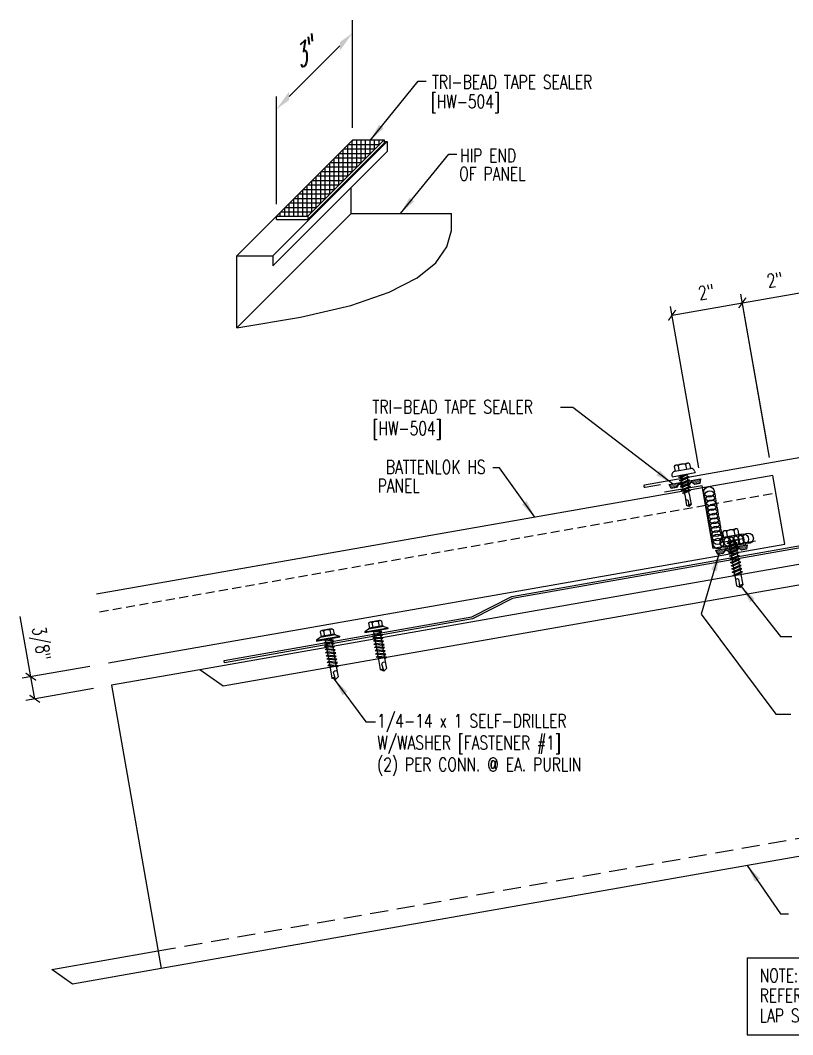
# Model space of a CAD drawing. Header units: inches. Extents: x -0.3 to 45.4, y 9.7 to 37.9.
# Drawn here: x -0.27 to 21.23, y 9.72 to 37.93 of the extents above; entities that cross this region are included whole.
import ezdxf
from ezdxf.enums import TextEntityAlignment as Align

# ---------------------------------------------------------------- set-up
doc = ezdxf.new("R2010")
doc.units = ezdxf.units.IN
doc.header["$MEASUREMENT"] = 0
doc.linetypes.add('HIDDEN', pattern=[0.375, 0.25, -0.125])
doc.linetypes.add('HIDDEN2', pattern=[0.1875, 0.125, -0.0625])
for name, color, linetype in [('CLO', 3, 'Continuous'), ('DIM', 2, 'Continuous'), ('FASTENER', 9, 'Continuous'), ('PANEL', 11, 'Continuous'), ('PURLIN', 1, 'Continuous'), ('SEALANT', 8, 'Continuous'), ('STLA', 12, 'Continuous'), ('TAPE', 8, 'Continuous'), ('TEXT', 2, 'Continuous'), ('TEXT1', 7, 'Continuous'), ('TRIM', 6, 'Continuous')]:
    doc.layers.add(name, color=color, linetype=linetype)
doc.styles.add('ROMANS', font='ROMANS.SHX', dxfattribs={"width": 0.75, "height": 0.5})
doc.styles.add('TEXT', font='SIMPLEX', dxfattribs={"width": 0.75, "height": 6})
doc.styles.add('TEXT1', font='ROMANS.shx', dxfattribs={"width": 0.75, "height": 0.375})
doc.dimstyles.new('DETAIL', dxfattribs={"dimscale": 4, "dimtxt": 0.375, "dimasz": 0.0625, "dimexe": 0.0625, "dimexo": 0.125, "dimgap": 0.0625, "dimtad": 1, "dimdec": 4, "dimzin": 3, "dimdsep": 46, "dimlunit": 4, "dimtxsty": 'TEXT1', "dimblk": 'ARCHTICK', "dimcen": 0.0625, "dimclrd": 7, "dimclre": 7, "dimclrt": 2, "dimadec": 0, "dimazin": 0, "dimtfac": 0.59375, "dimtdec": 4, "dimtmove": 0, "dimatfit": 3, "dimfxl": 0, "dimfrac": 2, "dimtolj": 1, "dimtzin": 3, "dimarcsym": 0})
doc.dimstyles.new('DETAIL$7', dxfattribs={"dimscale": 4, "dimtxt": 6, "dimasz": 0.125, "dimexe": 0.0625, "dimexo": 0.125, "dimgap": 0.0625, "dimtad": 1, "dimdec": 5, "dimzin": 3, "dimdsep": 46, "dimlunit": 4, "dimtxsty": 'TEXT', "dimblk": 'ARCHTICK', "dimcen": 0.0625, "dimclrd": 7, "dimclre": 7, "dimclrt": 2, "dimadec": 0, "dimazin": 0, "dimtfac": 0.666667, "dimtdec": 5, "dimtmove": 0, "dimatfit": 3, "dimfxl": 0, "dimfrac": 2, "dimtolj": 1, "dimtzin": 3, "dimarcsym": 0})

# ---------------------------------------------------------------- blocks, each defined once
blk = doc.blocks.new('*X4')
at = {"color": 0}
for p, q in [((-0.434, 0.135), (-0.434, 0.135)), ((-0.434, 0.123), (-0.434, 0.123)), ((-0.422, 0.141), (-0.422, 0.141)), ((-0.422, 0.129), (-0.422, 0.129)), ((-0.422, 0.117), (-0.422, 0.117)), ((-0.422, 0.105), (-0.422, 0.105)), ((-0.422, 0.094), (-0.422, 0.094)), ((-0.422, 0.082), (-0.422, 0.082)), ((-0.41, 0.135), (-0.41, 0.135)), ((-0.41, 0.123), (-0.41, 0.123)), ((-0.41, 0.111), (-0.41, 0.111)), ((-0.41, 0.1), (-0.41, 0.1)), ((-0.41, 0.088), (-0.41, 0.088)), ((-0.41, 0.076), (-0.41, 0.076)), ((-0.41, 0.064), (-0.41, 0.064)), ((-0.41, 0.053), (-0.41, 0.053)), ((-0.41, 0.041), (-0.41, 0.041)), ((-0.398, 0.141), (-0.398, 0.141)), ((-0.398, 0.129), (-0.398, 0.129)), ((-0.398, 0.117), (-0.398, 0.117)), ((-0.398, 0.105), (-0.398, 0.105)), ((-0.398, 0.094), (-0.398, 0.094)), ((-0.398, 0.082), (-0.398, 0.082)), ((-0.398, 0.07), (-0.398, 0.07)), ((-0.398, 0.059), (-0.398, 0.059)), ((-0.398, 0.047), (-0.398, 0.047)), ((-0.398, 0.035), (-0.398, 0.035)), ((-0.398, 0.023), (-0.398, 0.023)), ((-0.387, 0.135), (-0.387, 0.135)), ((-0.387, 0.123), (-0.387, 0.123)), ((-0.387, 0.111), (-0.387, 0.111)), ((-0.387, 0.1), (-0.387, 0.1)), ((-0.387, 0.088), (-0.387, 0.088)), ((-0.387, 0.076), (-0.387, 0.076)), ((-0.387, 0.064), (-0.387, 0.064)), ((-0.387, 0.053), (-0.387, 0.053)), ((-0.387, 0.041), (-0.387, 0.041)), ((-0.387, 0.029), (-0.387, 0.029)), ((-0.375, 0.141), (-0.375, 0.141)), ((-0.375, 0.129), (-0.375, 0.129)), ((-0.375, 0.117), (-0.375, 0.117)), ((-0.375, 0.105), (-0.375, 0.105)), ((-0.375, 0.094), (-0.375, 0.094)), ((-0.375, 0.082), (-0.375, 0.082)), ((-0.375, 0.07), (-0.375, 0.07)), ((-0.375, 0.059), (-0.375, 0.059)), ((-0.375, 0.047), (-0.375, 0.047)), ((-0.375, 0.035), (-0.375, 0.035)), ((-0.375, 0.023), (-0.375, 0.023)), ((-0.363, 0.135), (-0.363, 0.135)), ((-0.363, 0.123), (-0.363, 0.123)), ((-0.363, 0.111), (-0.363, 0.111)), ((-0.363, 0.1), (-0.363, 0.1)), ((-0.363, 0.088), (-0.363, 0.088)), ((-0.363, 0.076), (-0.363, 0.076)), ((-0.363, 0.064), (-0.363, 0.064)), ((-0.363, 0.053), (-0.363, 0.053)), ((-0.363, 0.041), (-0.363, 0.041)), ((-0.363, 0.029), (-0.363, 0.029)), ((-0.352, 0.141), (-0.352, 0.141)), ((-0.352, 0.129), (-0.352, 0.129)), ((-0.352, 0.117), (-0.352, 0.117)), ((-0.352, 0.105), (-0.352, 0.105)), ((-0.352, 0.094), (-0.352, 0.094)), ((-0.352, 0.082), (-0.352, 0.082)), ((-0.352, 0.07), (-0.352, 0.07)), ((-0.352, 0.059), (-0.352, 0.059)), ((-0.352, 0.047), (-0.352, 0.047)), ((-0.352, 0.035), (-0.352, 0.035)), ((-0.352, 0.023), (-0.352, 0.023)), ((-0.34, 0.135), (-0.34, 0.135)), ((-0.34, 0.123), (-0.34, 0.123)), ((-0.34, 0.111), (-0.34, 0.111)), ((-0.34, 0.1), (-0.34, 0.1)), ((-0.34, 0.088), (-0.34, 0.088)), ((-0.34, 0.076), (-0.34, 0.076)), ((-0.34, 0.064), (-0.34, 0.064)), ((-0.34, 0.053), (-0.34, 0.053)), ((-0.34, 0.041), (-0.34, 0.041)), ((-0.34, 0.029), (-0.34, 0.029)), ((-0.328, 0.141), (-0.328, 0.141)), ((-0.328, 0.129), (-0.328, 0.129)), ((-0.328, 0.117), (-0.328, 0.117)), ((-0.328, 0.105), (-0.328, 0.105)), ((-0.328, 0.094), (-0.328, 0.094)), ((-0.328, 0.082), (-0.328, 0.082)), ((-0.328, 0.07), (-0.328, 0.07)), ((-0.328, 0.059), (-0.328, 0.059)), ((-0.328, 0.047), (-0.328, 0.047)), ((-0.328, 0.035), (-0.328, 0.035)), ((-0.328, 0.023), (-0.328, 0.023)), ((-0.316, 0.135), (-0.316, 0.135)), ((-0.316, 0.123), (-0.316, 0.123)), ((-0.316, 0.111), (-0.316, 0.111)), ((-0.316, 0.1), (-0.316, 0.1)), ((-0.316, 0.088), (-0.316, 0.088)), ((-0.316, 0.076), (-0.316, 0.076)), ((-0.316, 0.064), (-0.316, 0.064)), ((-0.316, 0.053), (-0.316, 0.053)), ((-0.316, 0.041), (-0.316, 0.041)), ((-0.316, 0.029), (-0.316, 0.029)), ((-0.305, 0.141), (-0.305, 0.141)), ((-0.305, 0.129), (-0.305, 0.129)), ((-0.305, 0.117), (-0.305, 0.117)), ((-0.305, 0.105), (-0.305, 0.105)), ((-0.305, 0.094), (-0.305, 0.094)), ((-0.305, 0.082), (-0.305, 0.082)), ((-0.305, 0.07), (-0.305, 0.07)), ((-0.305, 0.059), (-0.305, 0.059)), ((-0.305, 0.047), (-0.305, 0.047)), ((-0.305, 0.035), (-0.305, 0.035)), ((-0.305, 0.023), (-0.305, 0.023)), ((-0.293, 0.135), (-0.293, 0.135)), ((-0.293, 0.123), (-0.293, 0.123)), ((-0.293, 0.111), (-0.293, 0.111)), ((-0.293, 0.1), (-0.293, 0.1)), ((-0.293, 0.088), (-0.293, 0.088)), ((-0.293, 0.076), (-0.293, 0.076)), ((-0.293, 0.064), (-0.293, 0.064)), ((-0.293, 0.053), (-0.293, 0.053)), ((-0.293, 0.041), (-0.293, 0.041)), ((-0.293, 0.029), (-0.293, 0.029)), ((-0.281, 0.141), (-0.281, 0.141)), ((-0.281, 0.129), (-0.281, 0.129)), ((-0.281, 0.117), (-0.281, 0.117)), ((-0.281, 0.105), (-0.281, 0.105)), ((-0.281, 0.094), (-0.281, 0.094)), ((-0.281, 0.082), (-0.281, 0.082)), ((-0.281, 0.07), (-0.281, 0.07)), ((-0.281, 0.059), (-0.281, 0.059)), ((-0.281, 0.047), (-0.281, 0.047)), ((-0.281, 0.035), (-0.281, 0.035)), ((-0.281, 0.023), (-0.281, 0.023)), ((-0.27, 0.135), (-0.27, 0.135)), ((-0.27, 0.123), (-0.27, 0.123)), ((-0.27, 0.111), (-0.27, 0.111)), ((-0.27, 0.1), (-0.27, 0.1)), ((-0.27, 0.088), (-0.27, 0.088)), ((-0.27, 0.076), (-0.27, 0.076)), ((-0.27, 0.064), (-0.27, 0.064)), ((-0.27, 0.053), (-0.27, 0.053)), ((-0.27, 0.041), (-0.27, 0.041)), ((-0.27, 0.029), (-0.27, 0.029)), ((-0.258, 0.141), (-0.258, 0.141)), ((-0.258, 0.129), (-0.258, 0.129)), ((-0.258, 0.117), (-0.258, 0.117)), ((-0.258, 0.105), (-0.258, 0.105)), ((-0.258, 0.094), (-0.258, 0.094)), ((-0.258, 0.082), (-0.258, 0.082)), ((-0.258, 0.07), (-0.258, 0.07)), ((-0.258, 0.059), (-0.258, 0.059)), ((-0.258, 0.047), (-0.258, 0.047)), ((-0.258, 0.035), (-0.258, 0.035)), ((-0.258, 0.023), (-0.258, 0.023)), ((-0.246, 0.135), (-0.246, 0.135)), ((-0.246, 0.123), (-0.246, 0.123)), ((-0.246, 0.111), (-0.246, 0.111)), ((-0.246, 0.1), (-0.246, 0.1)), ((-0.246, 0.088), (-0.246, 0.088)), ((-0.246, 0.076), (-0.246, 0.076)), ((-0.246, 0.064), (-0.246, 0.064)), ((-0.246, 0.053), (-0.246, 0.053)), ((-0.246, 0.041), (-0.246, 0.041)), ((-0.234, 0.141), (-0.234, 0.141)), ((-0.234, 0.129), (-0.234, 0.129)), ((-0.234, 0.117), (-0.234, 0.117)), ((-0.234, 0.105), (-0.234, 0.105)), ((-0.234, 0.094), (-0.234, 0.094)), ((-0.234, 0.082), (-0.234, 0.082)), ((-0.234, 0.07), (-0.234, 0.07)), ((-0.234, 0.059), (-0.234, 0.059)), ((-0.234, 0.047), (-0.234, 0.047)), ((-0.223, 0.135), (-0.223, 0.135)), ((-0.223, 0.123), (-0.223, 0.123)), ((-0.223, 0.111), (-0.223, 0.111)), ((-0.223, 0.1), (-0.223, 0.1)), ((-0.223, 0.088), (-0.223, 0.088)), ((-0.223, 0.076), (-0.223, 0.076)), ((-0.223, 0.064), (-0.223, 0.064)), ((-0.211, 0.141), (-0.211, 0.141)), ((-0.211, 0.129), (-0.211, 0.129)), ((-0.211, 0.117), (-0.211, 0.117)), ((-0.211, 0.105), (-0.211, 0.105)), ((-0.211, 0.094), (-0.211, 0.094)), ((-0.211, 0.082), (-0.211, 0.082)), ((-0.211, 0.07), (-0.211, 0.07)), ((-0.199, 0.135), (-0.199, 0.135)), ((-0.199, 0.123), (-0.199, 0.123)), ((-0.199, 0.111), (-0.199, 0.111)), ((-0.199, 0.1), (-0.199, 0.1)), ((-0.199, 0.088), (-0.199, 0.088)), ((-0.188, 0.141), (-0.188, 0.141)), ((-0.188, 0.129), (-0.188, 0.129)), ((-0.188, 0.117), (-0.188, 0.117)), ((-0.188, 0.105), (-0.188, 0.105)), ((-0.188, 0.094), (-0.188, 0.094)), ((-0.176, 0.135), (-0.176, 0.135)), ((-0.176, 0.123), (-0.176, 0.123)), ((-0.176, 0.111), (-0.176, 0.111)), ((-0.164, 0.141), (-0.164, 0.141)), ((-0.164, 0.129), (-0.164, 0.129)), ((-0.164, 0.117), (-0.164, 0.117)), ((-0.164, 0.105), (-0.164, 0.105)), ((-0.152, 0.135), (-0.152, 0.135)), ((-0.152, 0.123), (-0.152, 0.123)), ((-0.152, 0.111), (-0.152, 0.111)), ((-0.152, 0.1), (-0.152, 0.1)), ((-0.141, 0.141), (-0.141, 0.141)), ((-0.141, 0.129), (-0.141, 0.129)), ((-0.141, 0.117), (-0.141, 0.117)), ((-0.141, 0.105), (-0.141, 0.105)), ((-0.141, 0.094), (-0.141, 0.094)), ((-0.141, 0.082), (-0.141, 0.082)), ((-0.129, 0.135), (-0.129, 0.135)), ((-0.129, 0.123), (-0.129, 0.123)), ((-0.129, 0.111), (-0.129, 0.111)), ((-0.129, 0.1), (-0.129, 0.1)), ((-0.129, 0.088), (-0.129, 0.088)), ((-0.129, 0.076), (-0.129, 0.076)), ((-0.117, 0.141), (-0.117, 0.141)), ((-0.117, 0.129), (-0.117, 0.129)), ((-0.117, 0.117), (-0.117, 0.117)), ((-0.117, 0.105), (-0.117, 0.105)), ((-0.117, 0.094), (-0.117, 0.094)), ((-0.117, 0.082), (-0.117, 0.082)), ((-0.117, 0.07), (-0.117, 0.07)), ((-0.117, 0.059), (-0.117, 0.059)), ((-0.105, 0.135), (-0.105, 0.135)), ((-0.105, 0.123), (-0.105, 0.123)), ((-0.105, 0.111), (-0.105, 0.111)), ((-0.105, 0.1), (-0.105, 0.1)), ((-0.105, 0.088), (-0.105, 0.088)), ((-0.105, 0.076), (-0.105, 0.076)), ((-0.105, 0.064), (-0.105, 0.064)), ((-0.105, 0.053), (-0.105, 0.053)), ((-0.094, 0.141), (-0.094, 0.141)), ((-0.094, 0.129), (-0.094, 0.129)), ((-0.094, 0.117), (-0.094, 0.117)), ((-0.094, 0.105), (-0.094, 0.105)), ((-0.094, 0.094), (-0.094, 0.094)), ((-0.094, 0.082), (-0.094, 0.082)), ((-0.094, 0.07), (-0.094, 0.07)), ((-0.094, 0.059), (-0.094, 0.059)), ((-0.094, 0.047), (-0.094, 0.047)), ((-0.094, 0.035), (-0.094, 0.035)), ((-0.082, 0.135), (-0.082, 0.135)), ((-0.082, 0.123), (-0.082, 0.123)), ((-0.082, 0.111), (-0.082, 0.111)), ((-0.082, 0.1), (-0.082, 0.1)), ((-0.082, 0.088), (-0.082, 0.088)), ((-0.082, 0.076), (-0.082, 0.076)), ((-0.082, 0.064), (-0.082, 0.064)), ((-0.082, 0.053), (-0.082, 0.053)), ((-0.082, 0.041), (-0.082, 0.041)), ((-0.082, 0.029), (-0.082, 0.029)), ((-0.07, 0.141), (-0.07, 0.141)), ((-0.07, 0.129), (-0.07, 0.129)), ((-0.07, 0.117), (-0.07, 0.117)), ((-0.07, 0.105), (-0.07, 0.105)), ((-0.07, 0.094), (-0.07, 0.094)), ((-0.07, 0.082), (-0.07, 0.082)), ((-0.07, 0.07), (-0.07, 0.07)), ((-0.07, 0.059), (-0.07, 0.059)), ((-0.07, 0.047), (-0.07, 0.047)), ((-0.07, 0.035), (-0.07, 0.035)), ((-0.07, 0.023), (-0.07, 0.023)), ((-0.059, 0.135), (-0.059, 0.135)), ((-0.059, 0.123), (-0.059, 0.123)), ((-0.059, 0.111), (-0.059, 0.111)), ((-0.059, 0.1), (-0.059, 0.1)), ((-0.059, 0.088), (-0.059, 0.088)), ((-0.059, 0.076), (-0.059, 0.076)), ((-0.059, 0.064), (-0.059, 0.064)), ((-0.059, 0.053), (-0.059, 0.053)), ((-0.059, 0.041), (-0.059, 0.041)), ((-0.059, 0.029), (-0.059, 0.029)), ((-0.047, 0.141), (-0.047, 0.141)), ((-0.047, 0.129), (-0.047, 0.129)), ((-0.047, 0.117), (-0.047, 0.117)), ((-0.047, 0.105), (-0.047, 0.105)), ((-0.047, 0.094), (-0.047, 0.094)), ((-0.047, 0.082), (-0.047, 0.082)), ((-0.047, 0.07), (-0.047, 0.07)), ((-0.047, 0.059), (-0.047, 0.059)), ((-0.047, 0.047), (-0.047, 0.047)), ((-0.047, 0.035), (-0.047, 0.035)), ((-0.047, 0.023), (-0.047, 0.023)), ((-0.035, 0.135), (-0.035, 0.135)), ((-0.035, 0.123), (-0.035, 0.123)), ((-0.035, 0.111), (-0.035, 0.111)), ((-0.035, 0.1), (-0.035, 0.1)), ((-0.035, 0.088), (-0.035, 0.088)), ((-0.035, 0.076), (-0.035, 0.076)), ((-0.035, 0.064), (-0.035, 0.064)), ((-0.035, 0.053), (-0.035, 0.053)), ((-0.035, 0.041), (-0.035, 0.041)), ((-0.035, 0.029), (-0.035, 0.029)), ((-0.023, 0.141), (-0.023, 0.141)), ((-0.023, 0.129), (-0.023, 0.129)), ((-0.023, 0.117), (-0.023, 0.117)), ((-0.023, 0.105), (-0.023, 0.105)), ((-0.023, 0.094), (-0.023, 0.094)), ((-0.023, 0.082), (-0.023, 0.082)), ((-0.023, 0.07), (-0.023, 0.07)), ((-0.023, 0.059), (-0.023, 0.059)), ((-0.023, 0.047), (-0.023, 0.047)), ((-0.023, 0.035), (-0.023, 0.035)), ((-0.023, 0.023), (-0.023, 0.023)), ((-0.012, 0.135), (-0.012, 0.135)), ((-0.012, 0.123), (-0.012, 0.123)), ((-0.012, 0.111), (-0.012, 0.111)), ((-0.012, 0.1), (-0.012, 0.1)), ((-0.012, 0.088), (-0.012, 0.088)), ((-0.012, 0.076), (-0.012, 0.076)), ((-0.012, 0.064), (-0.012, 0.064)), ((-0.012, 0.053), (-0.012, 0.053)), ((-0.012, 0.041), (-0.012, 0.041)), ((-0.012, 0.029), (-0.012, 0.029)), ((0, 0.141), (0, 0.141)), ((0, 0.129), (0, 0.129)), ((0, 0.117), (0, 0.117)), ((0, 0.105), (0, 0.105)), ((0, 0.094), (0, 0.094)), ((0, 0.082), (0, 0.082)), ((0, 0.07), (0, 0.07)), ((0, 0.059), (0, 0.059)), ((0, 0.047), (0, 0.047)), ((0, 0.035), (0, 0.035)), ((0, 0.023), (0, 0.023)), ((0.012, 0.135), (0.012, 0.135)), ((0.012, 0.123), (0.012, 0.123)), ((0.012, 0.111), (0.012, 0.111)), ((0.012, 0.1), (0.012, 0.1)), ((0.012, 0.088), (0.012, 0.088)), ((0.012, 0.076), (0.012, 0.076)), ((0.012, 0.064), (0.012, 0.064)), ((0.012, 0.053), (0.012, 0.053)), ((0.012, 0.041), (0.012, 0.041)), ((0.012, 0.029), (0.012, 0.029)), ((0.023, 0.141), (0.023, 0.141)), ((0.023, 0.129), (0.023, 0.129)), ((0.023, 0.117), (0.023, 0.117)), ((0.023, 0.105), (0.023, 0.105)), ((0.023, 0.094), (0.023, 0.094)), ((0.023, 0.082), (0.023, 0.082)), ((0.023, 0.07), (0.023, 0.07)), ((0.023, 0.059), (0.023, 0.059)), ((0.023, 0.047), (0.023, 0.047)), ((0.023, 0.035), (0.023, 0.035)), ((0.023, 0.023), (0.023, 0.023)), ((0.035, 0.135), (0.035, 0.135)), ((0.035, 0.123), (0.035, 0.123)), ((0.035, 0.111), (0.035, 0.111)), ((0.035, 0.1), (0.035, 0.1)), ((0.035, 0.088), (0.035, 0.088)), ((0.035, 0.076), (0.035, 0.076)), ((0.035, 0.064), (0.035, 0.064)), ((0.035, 0.053), (0.035, 0.053)), ((0.035, 0.041), (0.035, 0.041)), ((0.035, 0.029), (0.035, 0.029)), ((0.047, 0.141), (0.047, 0.141)), ((0.047, 0.129), (0.047, 0.129)), ((0.047, 0.117), (0.047, 0.117)), ((0.047, 0.105), (0.047, 0.105)), ((0.047, 0.094), (0.047, 0.094)), ((0.047, 0.082), (0.047, 0.082)), ((0.047, 0.07), (0.047, 0.07)), ((0.047, 0.059), (0.047, 0.059)), ((0.047, 0.047), (0.047, 0.047)), ((0.047, 0.035), (0.047, 0.035)), ((0.047, 0.023), (0.047, 0.023)), ((0.059, 0.135), (0.059, 0.135)), ((0.059, 0.123), (0.059, 0.123)), ((0.059, 0.111), (0.059, 0.111)), ((0.059, 0.1), (0.059, 0.1)), ((0.059, 0.088), (0.059, 0.088)), ((0.059, 0.076), (0.059, 0.076)), ((0.059, 0.064), (0.059, 0.064)), ((0.059, 0.053), (0.059, 0.053)), ((0.059, 0.041), (0.059, 0.041)), ((0.059, 0.029), (0.059, 0.029)), ((0.07, 0.141), (0.07, 0.141)), ((0.07, 0.129), (0.07, 0.129)), ((0.07, 0.117), (0.07, 0.117)), ((0.07, 0.105), (0.07, 0.105)), ((0.07, 0.094), (0.07, 0.094)), ((0.07, 0.082), (0.07, 0.082)), ((0.07, 0.07), (0.07, 0.07)), ((0.07, 0.059), (0.07, 0.059)), ((0.07, 0.047), (0.07, 0.047)), ((0.07, 0.035), (0.07, 0.035)), ((0.07, 0.023), (0.07, 0.023)), ((0.082, 0.135), (0.082, 0.135)), ((0.082, 0.123), (0.082, 0.123)), ((0.082, 0.111), (0.082, 0.111)), ((0.082, 0.1), (0.082, 0.1)), ((0.082, 0.088), (0.082, 0.088)), ((0.082, 0.076), (0.082, 0.076)), ((0.082, 0.064), (0.082, 0.064)), ((0.082, 0.053), (0.082, 0.053)), ((0.082, 0.041), (0.082, 0.041)), ((0.082, 0.029), (0.082, 0.029)), ((0.094, 0.141), (0.094, 0.141)), ((0.094, 0.129), (0.094, 0.129)), ((0.094, 0.117), (0.094, 0.117)), ((0.094, 0.105), (0.094, 0.105)), ((0.094, 0.094), (0.094, 0.094)), ((0.094, 0.082), (0.094, 0.082)), ((0.094, 0.07), (0.094, 0.07)), ((0.094, 0.059), (0.094, 0.059)), ((0.094, 0.047), (0.094, 0.047)), ((0.094, 0.035), (0.094, 0.035)), ((0.105, 0.135), (0.105, 0.135)), ((0.105, 0.123), (0.105, 0.123)), ((0.105, 0.111), (0.105, 0.111)), ((0.105, 0.1), (0.105, 0.1)), ((0.105, 0.088), (0.105, 0.088)), ((0.105, 0.076), (0.105, 0.076)), ((0.105, 0.064), (0.105, 0.064)), ((0.105, 0.053), (0.105, 0.053)), ((0.117, 0.141), (0.117, 0.141)), ((0.117, 0.129), (0.117, 0.129)), ((0.117, 0.117), (0.117, 0.117)), ((0.117, 0.105), (0.117, 0.105)), ((0.117, 0.094), (0.117, 0.094)), ((0.117, 0.082), (0.117, 0.082)), ((0.117, 0.07), (0.117, 0.07)), ((0.117, 0.059), (0.117, 0.059)), ((0.129, 0.135), (0.129, 0.135)), ((0.129, 0.123), (0.129, 0.123)), ((0.129, 0.111), (0.129, 0.111)), ((0.129, 0.1), (0.129, 0.1)), ((0.129, 0.088), (0.129, 0.088)), ((0.129, 0.076), (0.129, 0.076)), ((0.141, 0.141), (0.141, 0.141)), ((0.141, 0.129), (0.141, 0.129)), ((0.141, 0.117), (0.141, 0.117)), ((0.141, 0.105), (0.141, 0.105)), ((0.141, 0.094), (0.141, 0.094)), ((0.141, 0.082), (0.141, 0.082)), ((0.152, 0.135), (0.152, 0.135)), ((0.152, 0.123), (0.152, 0.123)), ((0.152, 0.111), (0.152, 0.111)), ((0.152, 0.1), (0.152, 0.1)), ((0.164, 0.141), (0.164, 0.141)), ((0.164, 0.129), (0.164, 0.129)), ((0.164, 0.117), (0.164, 0.117)), ((0.164, 0.105), (0.164, 0.105)), ((0.176, 0.135), (0.176, 0.135)), ((0.176, 0.123), (0.176, 0.123)), ((0.176, 0.111), (0.176, 0.111)), ((0.188, 0.141), (0.188, 0.141)), ((0.188, 0.129), (0.188, 0.129)), ((0.188, 0.117), (0.188, 0.117)), ((0.188, 0.105), (0.188, 0.105)), ((0.188, 0.094), (0.188, 0.094)), ((0.199, 0.135), (0.199, 0.135)), ((0.199, 0.123), (0.199, 0.123)), ((0.199, 0.111), (0.199, 0.111)), ((0.199, 0.1), (0.199, 0.1)), ((0.199, 0.088), (0.199, 0.088)), ((0.211, 0.141), (0.211, 0.141)), ((0.211, 0.129), (0.211, 0.129)), ((0.211, 0.117), (0.211, 0.117)), ((0.211, 0.105), (0.211, 0.105)), ((0.211, 0.094), (0.211, 0.094)), ((0.211, 0.082), (0.211, 0.082)), ((0.211, 0.07), (0.211, 0.07)), ((0.223, 0.135), (0.223, 0.135)), ((0.223, 0.123), (0.223, 0.123)), ((0.223, 0.111), (0.223, 0.111)), ((0.223, 0.1), (0.223, 0.1)), ((0.223, 0.088), (0.223, 0.088)), ((0.223, 0.076), (0.223, 0.076)), ((0.223, 0.064), (0.223, 0.064)), ((0.234, 0.141), (0.234, 0.141)), ((0.234, 0.129), (0.234, 0.129)), ((0.234, 0.117), (0.234, 0.117)), ((0.234, 0.105), (0.234, 0.105)), ((0.234, 0.094), (0.234, 0.094)), ((0.234, 0.082), (0.234, 0.082)), ((0.234, 0.07), (0.234, 0.07)), ((0.234, 0.059), (0.234, 0.059)), ((0.234, 0.047), (0.234, 0.047)), ((0.246, 0.135), (0.246, 0.135)), ((0.246, 0.123), (0.246, 0.123)), ((0.246, 0.111), (0.246, 0.111)), ((0.246, 0.1), (0.246, 0.1)), ((0.246, 0.088), (0.246, 0.088)), ((0.246, 0.076), (0.246, 0.076)), ((0.246, 0.064), (0.246, 0.064)), ((0.246, 0.053), (0.246, 0.053)), ((0.246, 0.041), (0.246, 0.041)), ((0.258, 0.141), (0.258, 0.141)), ((0.258, 0.129), (0.258, 0.129)), ((0.258, 0.117), (0.258, 0.117)), ((0.258, 0.105), (0.258, 0.105)), ((0.258, 0.094), (0.258, 0.094)), ((0.258, 0.082), (0.258, 0.082)), ((0.258, 0.07), (0.258, 0.07)), ((0.258, 0.059), (0.258, 0.059)), ((0.258, 0.047), (0.258, 0.047)), ((0.258, 0.035), (0.258, 0.035)), ((0.258, 0.023), (0.258, 0.023)), ((0.27, 0.135), (0.27, 0.135)), ((0.27, 0.123), (0.27, 0.123)), ((0.27, 0.111), (0.27, 0.111)), ((0.27, 0.1), (0.27, 0.1)), ((0.27, 0.088), (0.27, 0.088)), ((0.27, 0.076), (0.27, 0.076)), ((0.27, 0.064), (0.27, 0.064)), ((0.27, 0.053), (0.27, 0.053)), ((0.27, 0.041), (0.27, 0.041)), ((0.27, 0.029), (0.27, 0.029)), ((0.281, 0.141), (0.281, 0.141)), ((0.281, 0.129), (0.281, 0.129)), ((0.281, 0.117), (0.281, 0.117)), ((0.281, 0.105), (0.281, 0.105)), ((0.281, 0.094), (0.281, 0.094)), ((0.281, 0.082), (0.281, 0.082)), ((0.281, 0.07), (0.281, 0.07)), ((0.281, 0.059), (0.281, 0.059)), ((0.281, 0.047), (0.281, 0.047)), ((0.281, 0.035), (0.281, 0.035)), ((0.281, 0.023), (0.281, 0.023)), ((0.293, 0.135), (0.293, 0.135)), ((0.293, 0.123), (0.293, 0.123)), ((0.293, 0.111), (0.293, 0.111)), ((0.293, 0.1), (0.293, 0.1)), ((0.293, 0.088), (0.293, 0.088)), ((0.293, 0.076), (0.293, 0.076)), ((0.293, 0.064), (0.293, 0.064)), ((0.293, 0.053), (0.293, 0.053)), ((0.293, 0.041), (0.293, 0.041)), ((0.293, 0.029), (0.293, 0.029)), ((0.305, 0.141), (0.305, 0.141)), ((0.305, 0.129), (0.305, 0.129)), ((0.305, 0.117), (0.305, 0.117)), ((0.305, 0.105), (0.305, 0.105)), ((0.305, 0.094), (0.305, 0.094)), ((0.305, 0.082), (0.305, 0.082)), ((0.305, 0.07), (0.305, 0.07)), ((0.305, 0.059), (0.305, 0.059)), ((0.305, 0.047), (0.305, 0.047)), ((0.305, 0.035), (0.305, 0.035)), ((0.305, 0.023), (0.305, 0.023)), ((0.316, 0.135), (0.316, 0.135)), ((0.316, 0.123), (0.316, 0.123)), ((0.316, 0.111), (0.316, 0.111)), ((0.316, 0.1), (0.316, 0.1)), ((0.316, 0.088), (0.316, 0.088)), ((0.316, 0.076), (0.316, 0.076)), ((0.316, 0.064), (0.316, 0.064)), ((0.316, 0.053), (0.316, 0.053)), ((0.316, 0.041), (0.316, 0.041)), ((0.316, 0.029), (0.316, 0.029)), ((0.328, 0.141), (0.328, 0.141)), ((0.328, 0.129), (0.328, 0.129)), ((0.328, 0.117), (0.328, 0.117)), ((0.328, 0.105), (0.328, 0.105)), ((0.328, 0.094), (0.328, 0.094)), ((0.328, 0.082), (0.328, 0.082)), ((0.328, 0.07), (0.328, 0.07)), ((0.328, 0.059), (0.328, 0.059)), ((0.328, 0.047), (0.328, 0.047)), ((0.328, 0.035), (0.328, 0.035)), ((0.328, 0.023), (0.328, 0.023)), ((0.34, 0.135), (0.34, 0.135)), ((0.34, 0.123), (0.34, 0.123)), ((0.34, 0.111), (0.34, 0.111)), ((0.34, 0.1), (0.34, 0.1)), ((0.34, 0.088), (0.34, 0.088)), ((0.34, 0.076), (0.34, 0.076)), ((0.34, 0.064), (0.34, 0.064)), ((0.34, 0.053), (0.34, 0.053)), ((0.34, 0.041), (0.34, 0.041)), ((0.34, 0.029), (0.34, 0.029)), ((0.352, 0.141), (0.352, 0.141)), ((0.352, 0.129), (0.352, 0.129)), ((0.352, 0.117), (0.352, 0.117)), ((0.352, 0.105), (0.352, 0.105)), ((0.352, 0.094), (0.352, 0.094)), ((0.352, 0.082), (0.352, 0.082)), ((0.352, 0.07), (0.352, 0.07)), ((0.352, 0.059), (0.352, 0.059)), ((0.352, 0.047), (0.352, 0.047)), ((0.352, 0.035), (0.352, 0.035)), ((0.352, 0.023), (0.352, 0.023)), ((0.363, 0.135), (0.363, 0.135)), ((0.363, 0.123), (0.363, 0.123)), ((0.363, 0.111), (0.363, 0.111)), ((0.363, 0.1), (0.363, 0.1)), ((0.363, 0.088), (0.363, 0.088)), ((0.363, 0.076), (0.363, 0.076)), ((0.363, 0.064), (0.363, 0.064)), ((0.363, 0.053), (0.363, 0.053)), ((0.363, 0.041), (0.363, 0.041)), ((0.363, 0.029), (0.363, 0.029)), ((0.375, 0.141), (0.375, 0.141)), ((0.375, 0.129), (0.375, 0.129)), ((0.375, 0.117), (0.375, 0.117)), ((0.375, 0.105), (0.375, 0.105)), ((0.375, 0.094), (0.375, 0.094)), ((0.375, 0.082), (0.375, 0.082)), ((0.375, 0.07), (0.375, 0.07)), ((0.375, 0.059), (0.375, 0.059)), ((0.375, 0.047), (0.375, 0.047)), ((0.375, 0.035), (0.375, 0.035)), ((0.375, 0.023), (0.375, 0.023)), ((0.387, 0.135), (0.387, 0.135)), ((0.387, 0.123), (0.387, 0.123)), ((0.387, 0.111), (0.387, 0.111)), ((0.387, 0.1), (0.387, 0.1)), ((0.387, 0.088), (0.387, 0.088)), ((0.387, 0.076), (0.387, 0.076)), ((0.387, 0.064), (0.387, 0.064)), ((0.387, 0.053), (0.387, 0.053)), ((0.387, 0.041), (0.387, 0.041)), ((0.387, 0.029), (0.387, 0.029)), ((0.398, 0.141), (0.398, 0.141)), ((0.398, 0.129), (0.398, 0.129)), ((0.398, 0.117), (0.398, 0.117)), ((0.398, 0.105), (0.398, 0.105)), ((0.398, 0.094), (0.398, 0.094)), ((0.398, 0.082), (0.398, 0.082)), ((0.398, 0.07), (0.398, 0.07)), ((0.398, 0.059), (0.398, 0.059)), ((0.398, 0.047), (0.398, 0.047)), ((0.398, 0.035), (0.398, 0.035)), ((0.398, 0.023), (0.398, 0.023)), ((0.41, 0.135), (0.41, 0.135)), ((0.41, 0.123), (0.41, 0.123)), ((0.41, 0.111), (0.41, 0.111)), ((0.41, 0.1), (0.41, 0.1)), ((0.41, 0.088), (0.41, 0.088)), ((0.41, 0.076), (0.41, 0.076)), ((0.41, 0.064), (0.41, 0.064)), ((0.41, 0.053), (0.41, 0.053)), ((0.41, 0.041), (0.41, 0.041)), ((0.422, 0.141), (0.422, 0.141)), ((0.422, 0.129), (0.422, 0.129)), ((0.422, 0.117), (0.422, 0.117)), ((0.422, 0.105), (0.422, 0.105)), ((0.422, 0.094), (0.422, 0.094)), ((0.422, 0.082), (0.422, 0.082)), ((0.434, 0.135), (0.434, 0.135)), ((0.434, 0.123), (0.434, 0.123))]:
    blk.add_line(p, q, dxfattribs=at)
blk = doc.blocks.new('MB_DBTAP')
at = {"layer": 'TAPE', "color": 9}
blk.add_lwpolyline([(-0.403, 0.018), (-0.442, 0.141), (0.442, 0.141), (0.403, 0.018), (0.26, 0.018), (0.17, 0.109), (0.079, 0.018), (0, 0.018), (-0.079, 0.018), (-0.17, 0.109), (-0.26, 0.018)], close=True, dxfattribs=at)
at = {"layer": 'TAPE', "color": 251}
blk.add_blockref('*X4', (0, 0), dxfattribs=at)
blk = doc.blocks.new('MB_DW4')
at = {"layer": 'FASTENER'}
for p, q in [((-0.217, 0.305), (-0.217, 0.171)), ((-0.163, 0.337), (0.159, 0.337)), ((-0.108, 0.305), (-0.108, 0.171)), ((0.105, 0.305), (0.105, 0.171)), ((0.214, 0.305), (0.214, 0.171)), ((-0.326, 0.071), (-0.326, 0.037)), ((-0.326, 0.037), (0.322, 0.037)), ((-0.226, 0.171), (0.214, 0.171)), ((-0.141, -0.014), (0.037, 0.037)), ((-0.105, -0.034), (0.137, 0.035)), ((-0.088, 0.037), (-0.088, 0.001)), ((-0.088, 0.037), (0.085, 0.037)), ((0.085, 0.037), (0.134, 0.037)), ((0.085, 0.02), (0.085, -0.041)), ((0.137, 0.035), (0.134, 0.037)), ((0.322, 0.071), (0.322, 0.037)), ((-0.105, -0.034), (-0.141, -0.014)), ((-0.141, -0.105), (0.102, -0.036)), ((-0.105, -0.125), (-0.141, -0.105)), ((-0.141, -0.196), (0.102, -0.127)), ((-0.105, -0.216), (-0.141, -0.196)), ((-0.141, -0.287), (0.102, -0.217)), ((-0.105, -0.125), (0.137, -0.056)), ((-0.105, -0.216), (0.137, -0.147)), ((-0.105, -0.307), (0.137, -0.238)), ((-0.088, -0.029), (-0.088, -0.09)), ((-0.088, -0.12), (-0.088, -0.181)), ((-0.084, -0.27), (-0.088, -0.211)), ((0.077, -0.315), (0.082, -0.253)), ((0.084, -0.223), (0.085, -0.211)), ((0.085, -0.071), (0.085, -0.131)), ((0.085, -0.162), (0.085, -0.211)), ((0.137, -0.056), (0.102, -0.036)), ((0.137, -0.147), (0.102, -0.127)), ((0.137, -0.238), (0.102, -0.217)), ((-0.105, -0.307), (-0.141, -0.287)), ((-0.141, -0.378), (0.102, -0.308)), ((-0.105, -0.398), (-0.141, -0.378)), ((-0.122, -0.463), (0.089, -0.403)), ((-0.086, -0.483), (-0.122, -0.463)), ((-0.105, -0.398), (0.137, -0.328)), ((-0.086, -0.483), (0.124, -0.423)), ((-0.078, -0.36), (-0.082, -0.3)), ((-0.071, -0.449), (-0.075, -0.389)), ((-0.066, -0.516), (-0.069, -0.478)), ((-0.066, -0.516), (-0.066, -0.82)), ((0.063, -0.515), (0.068, -0.439)), ((0.063, -0.516), (0.063, -0.82)), ((0.071, -0.408), (0.075, -0.346)), ((0.124, -0.423), (0.089, -0.403)), ((0.137, -0.328), (0.102, -0.308)), ((-0.002, -0.866), (-0.066, -0.82)), ((-0.003, -0.854), (0.009, -0.714)), ((-0.002, -0.866), (0.063, -0.82))]:
    blk.add_line(p, q, dxfattribs=at)
for centre, radius, start, end in [((-0.163, 0.274), 0.0628, 29.8754, 150.1246), ((-0.002, 0.141), 0.196, 56.9974, 123.0026), ((0.159, 0.274), 0.0628, 29.8754, 150.1246), ((-0.226, 0.071), 0.1, 90, 180), ((0.222, 0.071), 0.1, 0, 90), ((0.073, -0.516), 0.01, 175.9484, 180), ((-0.036, -0.723), 0.0461, 11.1445, 130.906), ((0.039, -0.855), 0.0422, 55.4585, 194.8454)]:
    blk.add_arc(centre, radius, start, end, dxfattribs=at)
blk = doc.blocks.new('_ArchTick')
at = {"color": 0, "linetype": 'ByBlock', "const_width": 0.15}
blk.add_lwpolyline([(-0.5, -0.5), (0.5, 0.5)], dxfattribs=at)
blk = doc.blocks.new('*D9')
at = {"layer": 'DEFPOINTS', "color": 0}
for p in [(19.827, 30.075), (20.672, 25.279), (18.706, 24.994)]:
    blk.add_point(p, dxfattribs=at)
at = {"layer": 'DIM', "color": 7, "lineweight": -2}
for p, q in [((20.586, 25.772), (19.783, 30.321)), ((18.62, 25.487), (17.828, 29.976)), ((17.871, 29.73), (19.827, 30.075))]:
    blk.add_line(p, q, dxfattribs=at)
at = {"layer": 'DIM', "color": 7, "lineweight": -2, "xscale": 0.25, "yscale": 0.25, "zscale": 0.25}
for p, rotation in [((19.827, 30.075), 10), ((17.871, 29.73), 190)]:
    blk.add_blockref('_ArchTick', p, dxfattribs=dict(at, rotation=rotation))
at = {"layer": 'DIM', "color": 2, "insert": (18.727, 30.361), "char_height": 0.375, "attachment_point": 5, "rotation": 10, "style": 'TEXT1'}
blk.add_mtext('\\A1; 2"', dxfattribs=at)
blk = doc.blocks.new('dsc-HW-504')
at = {"layer": 'TEXT', "style": 'TEXT1', "width": 0.75}
for s, p in [('TRI-BEAD TAPE SEALER', (0, 0)), ('[HW-504]', (0, -0.6))]:
    blk.add_text(s, height=0.375, dxfattribs=at).set_placement(p)
at = {"layer": 'TEXT', "style": 'TEXT1', "flags": 1}
for tag, p in [('COLOR', (0, -1.2)), ('CALC', (0, -1.2)), ('OPT1', (0, -1.2)), ('OPT2', (0, -1.2)), ('OPT3', (0, -1.2)), ('GAGE', (0, -1.2)), ('SHPLN', (0, -1.2)), ('PART', (0, -1.2)), ('DESCRIPTION', (0, -1.2)), ('MULTIPLE', (0, -1.2)), ('SPARE1', (0, -1.8)), ('SPARE2', (0, -1.8)), ('SPARE3', (0, -1.8)), ('SPARE4', (0, -1.8)), ('SPARE5', (0, -1.8)), ('SPARE6', (0, -1.8)), ('SPARE7', (0, -1.8)), ('SPARE8', (0, -1.8)), ('SPARE9', (0, -1.8)), ('SPARE10', (0, -1.8))]:
    blk.add_attdef(tag, p, '', height=0.375, dxfattribs=at)
blk = doc.blocks.new('A$C30686E82')
for p, q in [((-2.715, 0.761), (3.437, 0.761)), ((-2.715, 0.761), (-2.715, -1.379)), ((3.437, 0.761), (3.437, -1.379)), ((-2.715, -1.379), (3.437, -1.379))]:
    blk.add_line(p, q)
at = {"layer": 'TEXT', "style": 'TEXT1', "width": 0.75}
for s, p in [('NOTE:', (-2.368, 0.081)), ('REFERENCE TYPICAL TRIM', (-2.368, -0.477)), ('LAP SECTIONS', (-2.368, -1.035))]:
    blk.add_text(s, height=0.375, dxfattribs=at).set_placement(p)
blk = doc.blocks.new('SD9')
at = {"layer": 'FASTENER'}
for p, q in [((-0.135, 0.302), (0.135, 0.302)), ((-0.217, 0.114), (-0.326, 0.059)), ((-0.326, 0.059), (-0.326, 0.049)), ((-0.326, 0.049), (0.326, 0.049)), ((-0.217, 0.114), (0.217, 0.114)), ((-0.193, 0.137), (0.193, 0.137)), ((-0.193, 0.119), (0.193, 0.119)), ((-0.181, 0.276), (-0.181, 0.137)), ((-0.181, 0.137), (0.181, 0.137)), ((-0.139, -0.016), (0.046, 0.037)), ((-0.104, -0.036), (0.139, 0.033)), ((-0.089, 0.276), (-0.089, 0.137)), ((-0.086, 0.037), (-0.086, -0.001)), ((-0.086, 0.037), (0.086, 0.037)), ((0.086, 0.037), (0.133, 0.037)), ((0.086, 0.018), (0.086, -0.042)), ((0.089, 0.276), (0.089, 0.137)), ((0.139, 0.033), (0.133, 0.037)), ((0.181, 0.276), (0.181, 0.137)), ((0.217, 0.114), (0.326, 0.059)), ((0.326, 0.059), (0.326, 0.049)), ((-0.104, -0.036), (-0.139, -0.016)), ((-0.139, -0.107), (0.104, -0.038)), ((-0.104, -0.127), (-0.139, -0.107)), ((-0.139, -0.198), (0.104, -0.128)), ((-0.104, -0.218), (-0.139, -0.198)), ((-0.139, -0.289), (0.104, -0.219)), ((-0.104, -0.127), (0.139, -0.058)), ((-0.104, -0.218), (0.139, -0.149)), ((-0.104, -0.309), (0.139, -0.239)), ((-0.086, -0.031), (-0.086, -0.092)), ((-0.086, -0.122), (-0.086, -0.183)), ((-0.086, -0.213), (-0.086, -0.274)), ((0.086, -0.073), (0.086, -0.133)), ((0.086, -0.164), (0.086, -0.224)), ((0.086, -0.255), (0.086, -0.315)), ((0.139, -0.058), (0.104, -0.038)), ((0.139, -0.149), (0.104, -0.128)), ((0.139, -0.239), (0.104, -0.219)), ((-0.104, -0.309), (-0.139, -0.289)), ((-0.139, -0.38), (0.104, -0.31)), ((-0.104, -0.4), (-0.139, -0.38)), ((-0.139, -0.47), (0.104, -0.401)), ((-0.104, -0.491), (-0.139, -0.47)), ((-0.139, -0.561), (0.104, -0.492)), ((-0.104, -0.581), (-0.139, -0.561)), ((-0.104, -0.4), (0.139, -0.33)), ((-0.104, -0.491), (0.139, -0.421)), ((-0.104, -0.581), (0.139, -0.512)), ((-0.086, -0.304), (-0.086, -0.364)), ((-0.086, -0.395), (-0.086, -0.455)), ((-0.086, -0.486), (-0.086, -0.546)), ((0.086, -0.345), (0.086, -0.406)), ((0.086, -0.436), (0.086, -0.497)), ((0.086, -0.527), (0.086, -0.588)), ((0.139, -0.33), (0.104, -0.31)), ((0.139, -0.421), (0.104, -0.401)), ((0.139, -0.512), (0.104, -0.492)), ((-0.139, -0.652), (0.104, -0.583)), ((-0.104, -0.672), (-0.139, -0.652)), ((-0.139, -0.743), (0.104, -0.674)), ((-0.104, -0.763), (-0.139, -0.743)), ((-0.104, -0.672), (0.139, -0.603)), ((-0.104, -0.763), (0.139, -0.694)), ((-0.086, -0.577), (-0.086, -0.637)), ((-0.086, -0.667), (-0.086, -0.728)), ((-0.086, -0.758), (-0.086, -1.05)), ((0.086, -0.618), (0.086, -0.679)), ((0.086, -0.709), (0.086, -1.05)), ((0.139, -0.603), (0.104, -0.583)), ((0.139, -0.694), (0.104, -0.674)), ((0, -1.111), (-0.086, -1.05)), ((-0.002, -1.095), (0.014, -0.909)), ((0, -1.111), (0.086, -1.05))]:
    blk.add_line(p, q, dxfattribs=at)
blk.add_lwpolyline([(-0.331, 0.037), (-0.331, 0.049), (0.331, 0.049), (0.331, 0.037)], close=True, dxfattribs=at)
for centre, radius, start, end in [((-0.135, 0.25), 0.0527, 29.8754, 150.1246), ((0, 0.138), 0.164, 56.9974, 123.0026), ((0.135, 0.25), 0.0527, 29.8754, 150.1246), ((-0.193, 0.128), 0.00894, 90, 270), ((0.193, 0.128), 0.00894, 270, 90), ((-0.046, -0.921), 0.0615, 11.1445, 130.906), ((0.054, -1.097), 0.0563, 55.4585, 194.8454)]:
    blk.add_arc(centre, radius, start, end, dxfattribs=at)
blk = doc.blocks.new('FD-F1')
at = {"style": 'TEXT1', "width": 0.75}
blk.add_attdef('COLOR', (0.0047, -0.4962), '', height=0.0938, dxfattribs=at)
at = {"layer": 'TEXT', "style": 'TEXT1', "width": 0.75}
for s, p in [('1/4-14 x 1 SELF-DRILLER', (0.0047, -0.0408)), ('W/WASHER [FASTENER #1]', (0.0047, -0.1926))]:
    blk.add_text(s, height=0.09375, dxfattribs=at).set_placement(p)
blk.add_attdef('(QUANTITY)', (0.0047, -0.3444), '', height=0.0938, dxfattribs=at)
blk = doc.blocks.new('fz7')
at = {"layer": 'FASTENER'}
for p, q in [((-0.215, 0.305), (-0.215, 0.171)), ((-0.161, 0.337), (0.161, 0.337)), ((-0.107, 0.305), (-0.107, 0.171)), ((0.107, 0.305), (0.107, 0.171)), ((0.215, 0.305), (0.215, 0.171)), ((-0.324, 0.071), (-0.324, 0.037)), ((-0.324, 0.037), (0.324, 0.037)), ((-0.224, 0.171), (0.215, 0.171)), ((-0.139, -0.016), (0.046, 0.037)), ((-0.104, -0.036), (0.139, 0.033)), ((-0.086, 0.037), (-0.086, -0.001)), ((-0.086, 0.037), (0.086, 0.037)), ((0.086, 0.037), (0.133, 0.037)), ((0.086, 0.018), (0.086, -0.042)), ((0.139, 0.033), (0.133, 0.037)), ((0.324, 0.071), (0.324, 0.037)), ((-0.104, -0.036), (-0.139, -0.016)), ((-0.139, -0.107), (0.104, -0.038)), ((-0.104, -0.127), (-0.139, -0.107)), ((-0.139, -0.198), (0.104, -0.128)), ((-0.104, -0.218), (-0.139, -0.198)), ((-0.139, -0.289), (0.104, -0.219)), ((-0.104, -0.127), (0.139, -0.058)), ((-0.104, -0.218), (0.139, -0.149)), ((-0.104, -0.309), (0.139, -0.239)), ((-0.086, -0.031), (-0.086, -0.092)), ((-0.086, -0.122), (-0.086, -0.183)), ((-0.086, -0.213), (-0.086, -0.274)), ((0.086, -0.073), (0.086, -0.133)), ((0.086, -0.164), (0.086, -0.224)), ((0.086, -0.255), (0.086, -0.315)), ((0.139, -0.058), (0.104, -0.038)), ((0.139, -0.149), (0.104, -0.128)), ((0.139, -0.239), (0.104, -0.219)), ((-0.104, -0.309), (-0.139, -0.289)), ((-0.139, -0.38), (0.104, -0.31)), ((-0.104, -0.4), (-0.139, -0.38)), ((-0.139, -0.47), (0.104, -0.401)), ((-0.104, -0.491), (-0.139, -0.47)), ((-0.139, -0.561), (0.104, -0.492)), ((-0.104, -0.581), (-0.139, -0.561)), ((-0.104, -0.4), (0.139, -0.33)), ((-0.104, -0.491), (0.139, -0.421)), ((-0.104, -0.581), (0.139, -0.512)), ((-0.086, -0.304), (-0.086, -0.364)), ((-0.086, -0.395), (-0.086, -0.455)), ((-0.086, -0.486), (-0.086, -0.546)), ((0.086, -0.345), (0.086, -0.406)), ((0.086, -0.436), (0.086, -0.497)), ((0.086, -0.527), (0.086, -0.588)), ((0.139, -0.33), (0.104, -0.31)), ((0.139, -0.421), (0.104, -0.401)), ((0.139, -0.512), (0.104, -0.492)), ((-0.139, -0.652), (0.104, -0.583)), ((-0.104, -0.672), (-0.139, -0.652)), ((-0.139, -0.743), (0.104, -0.674)), ((-0.104, -0.763), (-0.139, -0.743)), ((-0.139, -0.834), (0.104, -0.765)), ((-0.104, -0.854), (-0.139, -0.834)), ((-0.104, -0.672), (0.139, -0.603)), ((-0.104, -0.763), (0.139, -0.694)), ((-0.104, -0.854), (0.139, -0.785)), ((-0.086, -0.577), (-0.086, -0.637)), ((-0.086, -0.667), (-0.086, -0.728)), ((-0.086, -0.758), (-0.086, -0.819)), ((0.086, -0.618), (0.086, -0.679)), ((0.086, -0.709), (0.086, -0.77)), ((0.086, -0.8), (0.086, -0.861)), ((0.139, -0.603), (0.104, -0.583)), ((0.139, -0.694), (0.104, -0.674)), ((0.139, -0.785), (0.104, -0.765)), ((-0.139, -0.925), (0.104, -0.856)), ((-0.104, -0.945), (-0.139, -0.925)), ((-0.104, -0.945), (0.139, -0.876)), ((-0.086, -0.849), (-0.086, -0.91)), ((-0.086, -0.94), (-0.086, -1.232)), ((-0.002, -1.277), (0.014, -1.091)), ((0.086, -0.891), (0.086, -1.232)), ((0.139, -0.876), (0.104, -0.856)), ((0, -1.293), (-0.086, -1.232)), ((0, -1.293), (0.086, -1.232))]:
    blk.add_line(p, q, dxfattribs=at)
for centre, radius, start, end in [((-0.161, 0.274), 0.0628, 29.8754, 150.1246), ((0, 0.141), 0.196, 56.9974, 123.0026), ((0.161, 0.274), 0.0628, 29.8754, 150.1246), ((-0.224, 0.071), 0.1, 90, 180), ((0.224, 0.071), 0.1, 0, 90), ((-0.046, -1.102), 0.0615, 11.1445, 130.906), ((0.054, -1.278), 0.0563, 55.4585, 194.8454)]:
    blk.add_arc(centre, radius, start, end, dxfattribs=at)
blk = doc.blocks.new('A$C415C3986')
at = {"layer": 'DEFPOINTS', "color": 0, "linetype": 'ByBlock'}
blk.add_point((1.015, 0.946), dxfattribs=at)
at = {"layer": 'DIM', "color": 7, "linetype": 'ByBlock'}
for p, q in [((1.015, -1.693), (1.015, 1.3)), ((-0.753, -0.822), (0.661, 0.593)), ((-1.106, -3.814), (-1.106, -0.822))]:
    blk.add_line(p, q, dxfattribs=at)
for points in [[(0.661, 0.694), (0.661, 0.451), (1.015, 0.946)], [(-0.753, -0.686), (-0.753, -0.923), (-1.106, -1.175)]]:
    blk.add_solid(points, dxfattribs=at)
blk = doc.blocks.new('*D16')
at = {"color": 7, "lineweight": -2}
for p, q in [((22.469, 26.612), (21.754, 30.669)), ((20.499, 26.264), (19.783, 30.321)), ((19.827, 30.075), (21.797, 30.422))]:
    blk.add_line(p, q, dxfattribs=at)
at = {"layer": 'DEFPOINTS', "color": 0}
for p in [(21.797, 30.422), (22.556, 26.119), (20.586, 25.772)]:
    blk.add_point(p, dxfattribs=at)
at = {"color": 7, "lineweight": -2, "xscale": 0.25, "yscale": 0.25, "zscale": 0.25}
for p, rotation in [((21.797, 30.422), 10.00000000000001), ((19.827, 30.075), 190)]:
    blk.add_blockref('_ArchTick', p, dxfattribs=dict(at, rotation=rotation))
at = {"color": 2, "insert": (20.73, 30.715), "char_height": 0.375, "attachment_point": 5, "rotation": 10, "style": 'TEXT1'}
blk.add_mtext('\\A1;2"', dxfattribs=at)

msp = doc.modelspace()

# ---------------------------------------------------------------- hatches: boundary and pattern name
at = {"layer": 'SEALANT'}
h = msp.add_hatch(dxfattribs=at)
h.set_pattern_fill('NET', color=256, style=0)
h.set_pattern_definition([(0, (2.2201, -1.14496), (0, 0.125), []), (90, (2.2201, -1.14496), (-0.125, 8e-18), [])])
h.paths.add_polyline_path([(6.86545, 32.48433), (7.74045, 32.48433), (9.86177, 34.60565), (8.98677, 34.60565)])

# ---------------------------------------------------------------- linework, layer by layer
at = {"color": 7}
for p, q in [((0.02883, 19.67558), (-0.26553, 21.35081)), ((1.66867, 19.96372), (-0.2174, 19.63231)), ((0.13669, 19.06169), (0.02883, 19.67558)), ((1.77654, 19.34983), (-0.10953, 19.01843))]:
    msp.add_line(p, q, dxfattribs=at)
msp.add_line((20.76286, 18.62939), (21.18107, 18.62939))
at = {"layer": 'CLO'}
msp.add_lwpolyline([(20.18902, 23.44536), (19.01956, 23.23915), (18.70813, 24.9897), (17.66177, 24.8052)], dxfattribs=at)
at = {"layer": 'DIM', "color": 7}
msp.add_line((20.58564, 25.77176), (19.78347, 30.3211), dxfattribs=at)
at = {"layer": 'PANEL'}
for p, q in [((5.75976, 31.38216), (8.94174, 34.56414)), ((6.75976, 31.38216), (9.94174, 34.56414)), ((8.94174, 34.56414), (8.94526, 34.56414)), ((9.86177, 34.56414), (9.94174, 34.56414)), ((9.94174, 34.56414), (9.94174, 34.28331)), ((6.75976, 31.10133), (9.94174, 34.28331)), ((8.94174, 32.56414), (8.94174, 33.28331)), ((8.94174, 32.56414), (8.94174, 33.28331)), ((5.75976, 29.38216), (8.94174, 32.56414)), ((8.94174, 32.56414), (11.73323, 32.56414)), ((5.75976, 29.38216), (5.75976, 31.38216)), ((5.75976, 31.38216), (6.75976, 31.38216)), ((6.75976, 31.38216), (6.75976, 31.10133))]:
    msp.add_line(p, q, dxfattribs=at)
at = {"layer": 'PANEL', "color": 251, "linetype": 'HIDDEN2', "ltscale": 2}
msp.add_line((1.94, 21.48363), (20.7593, 24.79095), dxfattribs=at)
at = {"layer": 'PANEL'}
for points in [[(5.75976, 29.38216), (7.53338, 29.67321), (8.93382, 30.00462), (10.00096, 30.37136), (10.77469, 30.7684), (11.29489, 31.19069), (11.60146, 31.63321), (11.73428, 32.09092), (11.73324, 32.55879)], [(2.19162, 20.0574), (21.01101, 23.36428), (20.67413, 25.27481), (1.85482, 21.96749)]]:
    msp.add_lwpolyline(points, dxfattribs=at)
at = {"layer": 'PURLIN'}
for p, q in [((23.01771, 23.08276), (4.73145, 19.86855)), ((23.01771, 22.51144), (5.38272, 19.4118)), ((23.01771, 14.96078), (3.65226, 11.55686)), ((0.61099, 11.5306), (3.56564, 12.05028))]:
    msp.add_line(p, q, dxfattribs=at)
at = {"layer": 'PURLIN', "linetype": 'HIDDEN', "ltscale": 2}
msp.add_line((3.56566, 12.05017), (22.93109, 15.45421), dxfattribs=at)
at = {"layer": 'PURLIN'}
msp.add_lwpolyline([(5.38263, 19.41186), (4.73134, 19.86863), (2.26899, 19.43636), (3.65226, 11.55686), (1.18991, 11.12459), (0.61099, 11.5306)], dxfattribs=at)
at = {"layer": 'SEALANT'}
for centre in [(18.90201, 24.8172), (18.92247, 24.70121), (18.94502, 24.57327), (18.96718, 24.44761), (18.99049, 24.31543), (19.01038, 24.20262), (19.03286, 24.07513), (19.05443, 23.95279), (19.0755, 23.83332), (19.09587, 23.71779), (19.11707, 23.59756), (19.13448, 23.49881), (19.15562, 23.37895), (19.35865, 23.41475), (19.46448, 23.43341), (19.59452, 23.45634), (19.72052, 23.47856), (19.85386, 23.50207), (19.98815, 23.52575)]:
    msp.add_circle(centre, 0.14629, dxfattribs=at)
at = {"layer": 'STLA'}
msp.add_lwpolyline([(5.40843, 20.12736), (12.30208, 21.3429), (13.41584, 21.91039), (23.01771, 23.60346), (32.61959, 21.91039), (33.73335, 21.3429), (40.627, 20.12736), (40.61615, 20.06581), (33.7133, 21.28297), (32.59954, 21.85046), (23.01771, 23.53999), (13.43589, 21.85046), (12.32213, 21.28297), (5.41928, 20.06581)], close=True, dxfattribs=at)
at = {"layer": 'TAPE'}
for p, q in [((6.86545, 32.48433), (8.98677, 34.60565)), ((7.74045, 32.48433), (9.86177, 34.60565)), ((7.74045, 32.39793), (9.86177, 34.51925)), ((8.98677, 34.60565), (9.86177, 34.60565)), ((9.86177, 34.60565), (9.86177, 34.51925)), ((6.86545, 32.48433), (7.74045, 32.48433)), ((6.86545, 32.39793), (6.86545, 32.48433)), ((7.74045, 32.48433), (7.74045, 32.39793)), ((6.86545, 32.39793), (7.74045, 32.39793))]:
    msp.add_line(p, q, dxfattribs=at)
for p in [(8.98197, 34.58853), (6.86065, 32.46721)]:
    msp.add_point(p, dxfattribs=at)
at = {"layer": 'TRIM'}
for p, q in [((23.01771, 26.0482), (17.10887, 25.00631)), ((17.11972, 24.94476), (17.54624, 25.01997))]:
    msp.add_line(p, q, dxfattribs=at)
msp.add_arc((17.11429, 24.97554), 0.03125, 100, 280, dxfattribs=at)

# ---------------------------------------------------------------- block references
at = {"color": 7, "xscale": 0.25, "yscale": 0.25, "zscale": 0.25}
for p, rotation in [((0.02883, 19.67558), 99.96581688923992), ((0.13669, 19.06169), 279.9658168892399)]:
    msp.add_blockref('_ArchTick', p, dxfattribs=dict(at, rotation=rotation))
msp.add_blockref('A$C30686E82', (22.67808, 11.09715))
at = {"layer": 'FASTENER'}
for name, p, rotation in [('MB_DW4', (18.19914, 25.25999), 10), ('fz7', (19.54014, 23.42817), 9.969142309999935)]:
    msp.add_blockref(name, p, dxfattribs=dict(at, rotation=rotation))
at = {"layer": 'FASTENER', "xscale": -1, "rotation": 10.00000000000212}
for p in [(9.65474, 20.92302), (8.30982, 20.68831)]:
    msp.add_blockref('SD9', p, dxfattribs=at)
at = {"layer": 'TAPE', "rotation": 9.999999999999895}
for p in [(18.25007, 24.9636), (19.54624, 23.1316)]:
    msp.add_blockref('MB_DBTAP', p, dxfattribs=at)
at = {"layer": 'TEXT'}
for name, p in [('A$C415C3986', (7.96696, 36.63515)), ('dsc-HW-504', (9.53405, 26.9968))]:
    msp.add_blockref(name, p, dxfattribs=at)
at = {"layer": 'TEXT', "xscale": 4, "yscale": 4, "zscale": 4}
msp.add_blockref('FD-F1', (9.64637, 18.42455), dxfattribs=at).add_auto_attribs({'(QUANTITY)': '(2) PER CONN. @ EA. PURLIN'})

# ---------------------------------------------------------------- texts
at = {"color": 2, "insert": (0.26653, 20.5878), "char_height": 0.375, "attachment_point": 5, "rotation": 279.965817, "style": 'TEXT1'}
msp.add_mtext('\\A1;3/8"', dxfattribs=at)
at = {"layer": 'TEXT', "style": 'TEXT1', "width": 0.75}
for s, p in [('TRI-BEAD TAPE SEALER', (11.18987, 36.03224)), ('[HW-504]', (11.15352, 35.48876)), ('HIP END ', (11.9752, 33.98424)), ('OF PANEL', (11.94956, 33.47822))]:
    msp.add_text(s, height=0.375, dxfattribs=at).set_placement(p)
for s, p in [('BATTENLOK HS', (12.68025, 25.3234)), ('PANEL', (10.84744, 24.80153))]:
    msp.add_text(s, height=0.375, dxfattribs=at).set_placement(p, align=Align.RIGHT)
at = {"layer": 'TEXT1', "color": 2, "style": 'ROMANS', "oblique": 40, "width": 0.75}
msp.add_text('3"', height=0.5, rotation=45, dxfattribs=at).set_placement((7.53408, 36.55423))

# ---------------------------------------------------------------- dimensions: what is measured, and where the dimension line sits
dim = msp.add_aligned_dim(p1=(20.58564, 25.77176), p2=(22.55609, 26.1192), distance=4.36953, dimstyle='DETAIL')
dim.commit()
dim.dimension.update_dxf_attribs({"geometry": '*D16', "text_midpoint": (20.72994, 30.71465)})
at = {"layer": 'DIM'}
dim = msp.add_linear_dim(base=(19.82688, 30.0749), p1=(18.70646, 24.99425), p2=(20.67247, 25.27935), angle=10, text=' 2"', dimstyle='DETAIL', dxfattribs=at)
dim.commit()
dim.dimension.update_dxf_attribs({"geometry": '*D9', "text_midpoint": (18.80888, 29.8954), "dimtype": 160})

# ---------------------------------------------------------------- leaders
for points in [[(17.88112, 25.042), (15.10706, 27.16355), (14.768, 27.16355)], [(14.05308, 24.11122), (13.07269, 25.48398), (12.88104, 25.48398)], [(19.18136, 23.10891), (18.68508, 21.4158), (20.76286, 18.62939)], [(19.79736, 22.18834), (20.88899, 20.79881), (21.20762, 20.79881)], [(8.47285, 19.60814), (9.34829, 18.41698), (9.6155, 18.41698)], [(19.96519, 14.42423), (20.89347, 13.08081), (21.10908, 13.08081)]]:
    msp.add_leader(points, dimstyle='DETAIL$7')
at = {"layer": 'TEXT'}
for points in [[(9.46664, 34.59464), (10.80901, 36.24289), (11.03277, 36.24289)], [(10.31588, 32.56414), (11.65824, 34.2124), (11.88201, 34.2124)]]:
    msp.add_leader(points, dimstyle='DETAIL$7', override={"dimgap": 0.0625, "dimtad": 0}, dxfattribs=at)

doc.saveas('drawing.dxf')
